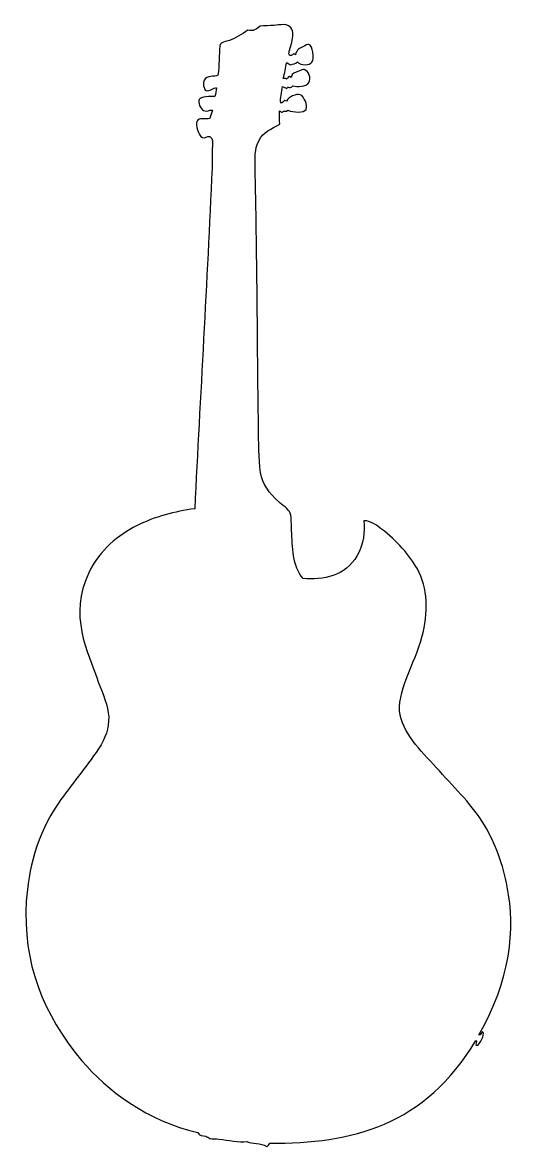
# Model space of a CAD drawing. Header units: centimetres. Extents: x -4.9 to 5, y -11.3 to 11.3.
import ezdxf

# ---------------------------------------------------------------- set-up
doc = ezdxf.new("R2010")
doc.units = ezdxf.units.CM
doc.header["$MEASUREMENT"] = 0
doc.layers.add('Camada 1', color=7, linetype='Continuous')

msp = doc.modelspace()

# ---------------------------------------------------------------- linework, layer by layer
at = {"layer": 'Camada 1'}
msp.add_open_spline([(0.54259, 10.6506), (0.57236, 10.76329), (0.62824, 10.77702), (0.70216, 10.81369), (0.70216, 10.81369), (0.74177, 10.83332), (0.79069, 10.86637), (0.81424, 10.85928), (0.81424, 10.85928), (0.8893, 10.83684), (0.92817, 10.57837), (0.87512, 10.50133), (0.87512, 10.50133), (0.829, 10.43426), (0.65509, 10.42502), (0.58223, 10.50839), (0.58223, 10.50839), (0.55305, 10.44933), (0.48891, 10.48815), (0.45383, 10.44582), (0.45383, 10.44582), (0.41488, 10.45794), (0.40327, 10.47985), (0.36961, 10.49392), (0.36961, 10.49392), (0.34101, 10.38504), (0.3318, 10.2831), (0.29992, 10.17306), (0.29992, 10.17306), (0.32072, 10.17097), (0.35273, 10.18936), (0.36681, 10.15782), (0.36681, 10.15782), (0.39308, 10.1833), (0.40655, 10.24463), (0.4591, 10.1964), (0.4591, 10.1964), (0.47233, 10.28985), (0.53855, 10.29546), (0.60949, 10.32266), (0.60949, 10.32266), (0.65624, 10.3406), (0.69143, 10.36105), (0.72194, 10.35163), (0.72194, 10.35163), (0.81002, 10.32462), (0.86315, 10.17854), (0.81396, 10.09411), (0.81396, 10.09411), (0.76144, 10.00407), (0.58547, 10.00587), (0.49278, 10.0241), (0.49278, 10.0241), (0.47151, 10.00918), (0.46936, 10.001), (0.43685, 9.99298), (0.43685, 9.99298), (0.41529, 9.98761), (0.38174, 10.02626), (0.3707, 9.97494), (0.3707, 9.97494), (0.32905, 9.98875), (0.32392, 9.99489), (0.28333, 10.01632), (0.28333, 10.01632), (0.27695, 9.96129), (0.26568, 9.90043), (0.25714, 9.83942), (0.25714, 9.83942), (0.24963, 9.78603), (0.22597, 9.72033), (0.26381, 9.67988), (0.26381, 9.67988), (0.30001, 9.68811), (0.31151, 9.76531), (0.36607, 9.722), (0.36607, 9.722), (0.40031, 9.80082), (0.56557, 9.87432), (0.63957, 9.8476), (0.63957, 9.8476), (0.71746, 9.81942), (0.79903, 9.62929), (0.75556, 9.55394), (0.75556, 9.55394), (0.71571, 9.48504), (0.49936, 9.48872), (0.39329, 9.53629), (0.39329, 9.53629), (0.35625, 9.49128), (0.31164, 9.55362), (0.28436, 9.49737), (0.28436, 9.49737), (0.26012, 9.48933), (0.24473, 9.51602), (0.22385, 9.52602), (0.22385, 9.52602), (0.23036, 9.43897), (0.21769, 9.34512), (0.22951, 9.25998), (0.22951, 9.25998), (0.06457, 9.16238), (-0.10066, 9.11449), (-0.19893, 8.91155), (-0.19893, 8.91155), (-0.27217, 8.76018), (-0.26854, 8.57058), (-0.26473, 8.40784), (-0.26473, 8.40784), (-0.22446, 6.69501), (-0.22091, 4.91288), (-0.19716, 3.1996), (-0.19716, 3.1996), (-0.19274, 2.88218), (-0.19798, 2.55007), (-0.15403, 2.26567), (-0.15403, 2.26567), (-0.11839, 2.03554), (0.01337, 1.85766), (0.21104, 1.68123), (0.21104, 1.68123), (0.28528, 1.61503), (0.40845, 1.54211), (0.4389, 1.44993), (0.4389, 1.44993), (0.46957, 1.35688), (0.45811, 1.22379), (0.4661, 1.10785), (0.4661, 1.10785), (0.4887, 0.77855), (0.47764, 0.39199), (0.69954, 0.14133), (0.69954, 0.14133), (1.09202, 0.10775), (1.54367, 0.18509), (1.78097, 0.6002), (1.78097, 0.6002), (1.92379, 0.85005), (1.92633, 1.07928), (1.91578, 1.30172), (1.91578, 1.30172), (2.05709, 1.30151), (2.17417, 1.20777), (2.27202, 1.13297), (2.27202, 1.13297), (2.57042, 0.90466), (2.82989, 0.61423), (2.98769, 0.33311), (2.98769, 0.33311), (3.19904, -0.04371), (3.21428, -0.54142), (3.07998, -1.03553), (3.07998, -1.03553), (3.0109, -1.28964), (2.87887, -1.57311), (2.77788, -1.84703), (2.77788, -1.84703), (2.67242, -2.13291), (2.59915, -2.37686), (2.64411, -2.59837), (2.64411, -2.59837), (2.72939, -3.01824), (3.117, -3.37524), (3.42982, -3.71941), (3.42982, -3.71941), (3.76132, -4.08424), (4.1026, -4.42201), (4.33112, -4.80476), (4.33112, -4.80476), (4.55853, -5.18552), (4.70514, -5.60745), (4.78993, -6.04251), (4.78993, -6.04251), (4.95522, -6.89068), (4.85441, -7.92359), (4.2211, -9.01539), (4.2211, -9.01539), (4.26195, -9.03592), (4.26719, -8.95673), (4.2996, -8.9539), (4.2996, -8.9539), (4.34553, -9.01677), (4.24764, -9.19425), (4.18567, -9.22907), (4.18567, -9.22907), (4.12545, -9.21341), (4.19924, -9.1498), (4.16022, -9.12646), (4.16022, -9.12646), (3.14901, -10.83466), (1.65972, -11.20415), (0.03227, -11.18704), (0.03227, -11.18704), (0.00883, -11.20463), (-0.00345, -11.25369), (-0.03274, -11.25499), (-0.03274, -11.25499), (-0.16162, -11.17818), (-0.31428, -11.20453), (-0.43073, -11.15699), (-0.43073, -11.15699), (-0.58186, -11.18535), (-0.80586, -11.12209), (-0.99075, -11.10569), (-0.99075, -11.10569), (-1.05327, -11.10013), (-1.12542, -11.10794), (-1.174, -11.09296), (-1.174, -11.09296), (-1.20334, -11.08394), (-1.22512, -11.05692), (-1.2515, -11.04809), (-1.2515, -11.04809), (-1.3063, -11.0296), (-1.39072, -11.04965), (-1.41282, -10.97165), (-1.41282, -10.97165), (-2.40723, -10.75676), (-3.24506, -10.11628), (-3.73552, -9.53396), (-3.73552, -9.53396), (-4.51634, -8.60688), (-4.92775, -7.56397), (-4.85147, -6.33078), (-4.85147, -6.33078), (-4.81369, -5.72039), (-4.64216, -4.99498), (-4.20795, -4.36432), (-4.20795, -4.36432), (-3.94487, -3.98218), (-3.66532, -3.67032), (-3.40282, -3.2726), (-3.40282, -3.2726), (-3.2614, -3.05837), (-3.19396, -2.86305), (-3.20012, -2.63622), (-3.20012, -2.63622), (-3.2061, -2.41593), (-3.32627, -2.15796), (-3.40107, -1.94849), (-3.40107, -1.94849), (-3.63197, -1.30193), (-4.00366, -0.60208), (-3.60091, 0.25284), (-3.60091, 0.25284), (-3.37758, 0.72705), (-2.99856, 1.0154), (-2.64299, 1.19806), (-2.64299, 1.19806), (-2.27199, 1.38867), (-1.87234, 1.48376), (-1.47594, 1.54223), (-1.47594, 1.54223), (-1.36566, 3.79555), (-1.22387, 6.10521), (-1.12889, 8.37282), (-1.12889, 8.37282), (-1.12262, 8.523), (-1.12683, 8.6728), (-1.12183, 8.82208), (-1.12183, 8.82208), (-1.11913, 8.89955), (-1.0964, 8.95146), (-1.17237, 9.0106), (-1.17237, 9.0106), (-1.2369, 9.022), (-1.26193, 8.96533), (-1.32167, 8.99084), (-1.32167, 8.99084), (-1.40509, 9.0264), (-1.46743, 9.25294), (-1.43171, 9.3145), (-1.43171, 9.3145), (-1.38438, 9.39604), (-1.25584, 9.35128), (-1.1735, 9.37318), (-1.1735, 9.37318), (-1.14585, 9.43147), (-1.14569, 9.47991), (-1.1204, 9.53735), (-1.1204, 9.53735), (-1.17861, 9.55304), (-1.22565, 9.49533), (-1.29656, 9.53031), (-1.29656, 9.53031), (-1.36035, 9.56174), (-1.41493, 9.70269), (-1.38784, 9.75454), (-1.38784, 9.75454), (-1.35781, 9.81195), (-1.15413, 9.82368), (-1.07301, 9.81116), (-1.07301, 9.81116), (-1.05282, 9.87228), (-1.0528, 9.92631), (-1.04007, 9.98481), (-1.04007, 9.98481), (-1.09513, 9.99965), (-1.17953, 9.9025), (-1.24525, 9.9339), (-1.24525, 9.9339), (-1.29669, 9.95848), (-1.3174, 10.08619), (-1.28626, 10.14263), (-1.28626, 10.14263), (-1.23419, 10.23717), (-1.07777, 10.20452), (-1.00892, 10.24164), (-1.00892, 10.24164), (-0.9791, 10.44063), (-0.99021, 10.65039), (-0.97145, 10.8247), (-0.97145, 10.8247), (-0.96211, 10.91127), (-0.84442, 10.91437), (-0.77754, 10.93855), (-0.77754, 10.93855), (-0.65708, 10.9821), (-0.51796, 11.06936), (-0.40932, 11.14265), (-0.40932, 11.14265), (-0.30746, 11.11288), (-0.23509, 11.16567), (-0.16487, 11.22438), (-0.16487, 11.22438), (-0.06486, 11.23311), (0.0137, 11.23449), (0.11424, 11.24033), (0.11424, 11.24033), (0.22097, 11.24647), (0.40634, 11.29827), (0.47188, 11.1614), (0.47188, 11.1614), (0.50829, 11.08546), (0.4903, 10.97394), (0.45841, 10.85504), (0.45841, 10.85504), (0.43605, 10.77143), (0.39353, 10.66364), (0.42306, 10.64139), (0.42306, 10.64139), (0.47184, 10.6047), (0.49325, 10.70397), (0.54259, 10.6506)], degree=3, knots=[0, 0, 0, 0, 0.01149425, 0.01149425, 0.01149425, 0.01149425, 0.02298851, 0.02298851, 0.02298851, 0.02298851, 0.03448276, 0.03448276, 0.03448276, 0.03448276, 0.04597701, 0.04597701, 0.04597701, 0.04597701, 0.05747126, 0.05747126, 0.05747126, 0.05747126, 0.06896552, 0.06896552, 0.06896552, 0.06896552, 0.08045977, 0.08045977, 0.08045977, 0.08045977, 0.09195402, 0.09195402, 0.09195402, 0.09195402, 0.10344828, 0.10344828, 0.10344828, 0.10344828, 0.11494253, 0.11494253, 0.11494253, 0.11494253, 0.12643678, 0.12643678, 0.12643678, 0.12643678, 0.13793103, 0.13793103, 0.13793103, 0.13793103, 0.14942529, 0.14942529, 0.14942529, 0.14942529, 0.16091954, 0.16091954, 0.16091954, 0.16091954, 0.17241379, 0.17241379, 0.17241379, 0.17241379, 0.18390805, 0.18390805, 0.18390805, 0.18390805, 0.1954023, 0.1954023, 0.1954023, 0.1954023, 0.20689655, 0.20689655, 0.20689655, 0.20689655, 0.2183908, 0.2183908, 0.2183908, 0.2183908, 0.22988506, 0.22988506, 0.22988506, 0.22988506, 0.24137931, 0.24137931, 0.24137931, 0.24137931, 0.25287356, 0.25287356, 0.25287356, 0.25287356, 0.26436782, 0.26436782, 0.26436782, 0.26436782, 0.27586207, 0.27586207, 0.27586207, 0.27586207, 0.28735632, 0.28735632, 0.28735632, 0.28735632, 0.29885057, 0.29885057, 0.29885057, 0.29885057, 0.31034483, 0.31034483, 0.31034483, 0.31034483, 0.32183908, 0.32183908, 0.32183908, 0.32183908, 0.33333333, 0.33333333, 0.33333333, 0.33333333, 0.34482759, 0.34482759, 0.34482759, 0.34482759, 0.35632184, 0.35632184, 0.35632184, 0.35632184, 0.36781609, 0.36781609, 0.36781609, 0.36781609, 0.37931034, 0.37931034, 0.37931034, 0.37931034, 0.3908046, 0.3908046, 0.3908046, 0.3908046, 0.40229885, 0.40229885, 0.40229885, 0.40229885, 0.4137931, 0.4137931, 0.4137931, 0.4137931, 0.42528736, 0.42528736, 0.42528736, 0.42528736, 0.43678161, 0.43678161, 0.43678161, 0.43678161, 0.44827586, 0.44827586, 0.44827586, 0.44827586, 0.45977011, 0.45977011, 0.45977011, 0.45977011, 0.47126437, 0.47126437, 0.47126437, 0.47126437, 0.48275862, 0.48275862, 0.48275862, 0.48275862, 0.49425287, 0.49425287, 0.49425287, 0.49425287, 0.50574713, 0.50574713, 0.50574713, 0.50574713, 0.51724138, 0.51724138, 0.51724138, 0.51724138, 0.52873563, 0.52873563, 0.52873563, 0.52873563, 0.54022989, 0.54022989, 0.54022989, 0.54022989, 0.55172414, 0.55172414, 0.55172414, 0.55172414, 0.56321839, 0.56321839, 0.56321839, 0.56321839, 0.57471264, 0.57471264, 0.57471264, 0.57471264, 0.5862069, 0.5862069, 0.5862069, 0.5862069, 0.59770115, 0.59770115, 0.59770115, 0.59770115, 0.6091954, 0.6091954, 0.6091954, 0.6091954, 0.62068966, 0.62068966, 0.62068966, 0.62068966, 0.63218391, 0.63218391, 0.63218391, 0.63218391, 0.64367816, 0.64367816, 0.64367816, 0.64367816, 0.65517241, 0.65517241, 0.65517241, 0.65517241, 0.66666667, 0.66666667, 0.66666667, 0.66666667, 0.67816092, 0.67816092, 0.67816092, 0.67816092, 0.68965517, 0.68965517, 0.68965517, 0.68965517, 0.70114943, 0.70114943, 0.70114943, 0.70114943, 0.71264368, 0.71264368, 0.71264368, 0.71264368, 0.72413793, 0.72413793, 0.72413793, 0.72413793, 0.73563218, 0.73563218, 0.73563218, 0.73563218, 0.74712644, 0.74712644, 0.74712644, 0.74712644, 0.75862069, 0.75862069, 0.75862069, 0.75862069, 0.77011494, 0.77011494, 0.77011494, 0.77011494, 0.7816092, 0.7816092, 0.7816092, 0.7816092, 0.79310345, 0.79310345, 0.79310345, 0.79310345, 0.8045977, 0.8045977, 0.8045977, 0.8045977, 0.81609195, 0.81609195, 0.81609195, 0.81609195, 0.82758621, 0.82758621, 0.82758621, 0.82758621, 0.83908046, 0.83908046, 0.83908046, 0.83908046, 0.85057471, 0.85057471, 0.85057471, 0.85057471, 0.86206897, 0.86206897, 0.86206897, 0.86206897, 0.87356322, 0.87356322, 0.87356322, 0.87356322, 0.88505747, 0.88505747, 0.88505747, 0.88505747, 0.89655172, 0.89655172, 0.89655172, 0.89655172, 0.90804598, 0.90804598, 0.90804598, 0.90804598, 0.91954023, 0.91954023, 0.91954023, 0.91954023, 0.93103448, 0.93103448, 0.93103448, 0.93103448, 0.94252874, 0.94252874, 0.94252874, 0.94252874, 0.95402299, 0.95402299, 0.95402299, 0.95402299, 0.96551724, 0.96551724, 0.96551724, 0.96551724, 0.97701149, 0.97701149, 0.97701149, 0.97701149, 1, 1, 1, 1], dxfattribs=at)

doc.saveas('drawing.dxf')
